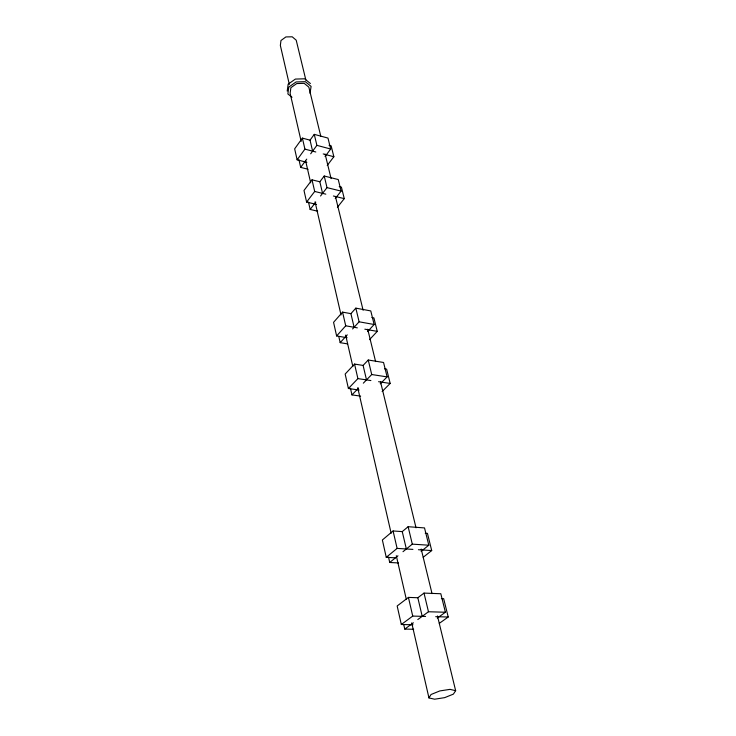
<?xml version="1.0" encoding="UTF-8"?>
<svg xmlns="http://www.w3.org/2000/svg" width="736" height="736" viewBox="0 0 736 736"><rect width="100%" height="100%" fill="white"/><g stroke="black" fill="none" stroke-linecap="round" stroke-linejoin="round"><path stroke-width="1.1" d="M287.215 91.098L288.153 84.189L295.384 79.074L304.64 78.807L310.399 83.536M310.022 93.279L311.098 86.406L305.339 81.687L296.065 81.954L288.816 87.078L287.868 93.969L292.026 97.262M428.95 697.921L431.048 694.499L439.824 690.929L450.064 689.356L455.648 690.699L453.376 694.131L444.691 697.636L434.626 699.2L428.95 697.921L411.718 622.895M312.625 151.147L310.04 140.162L302.386 138.11L294.658 148.838L297.123 159.832L306.894 162.334M310.04 140.162L314.263 134.357L327.98 138.083L330.685 149.031L325.064 156.52M297.123 159.832L304.925 149.123L302.386 138.11M308.025 169.243L300.674 167.385L306.746 159.132M310.666 153.806L316.894 145.351L314.263 134.357M322.57 193.366L319.838 181.774L312.018 179.832L303.996 190.468L306.599 202.06L316.581 204.424M327.235 165.462L333.859 156.731L331.145 145.829L329.029 145.259M319.838 181.774L324.226 176.014L338.247 179.547L341.108 191.102L335.266 198.518M306.599 202.06L314.695 191.461L312.018 179.832M317.667 211.195L310.15 209.447L315.781 202.152M320.537 196.006L327.005 187.625L324.226 176.014M337.392 207.285L344.273 198.628L341.412 187.128L339.241 186.594M367.577 331.605L374.146 324.502L370.778 310.923L355.838 308.136L350.906 313.656L342.562 312.128L333.564 322.331L336.619 335.947L347.107 337.741M336.619 335.947L345.718 325.809L342.562 312.128M347.622 343.905L340.179 342.663L347.263 334.852M352.599 328.974L359.104 321.798L355.838 308.136M369.536 339.646L377.255 331.375L373.897 317.869L371.873 317.501M380.264 383.824L387.118 376.887L383.548 362.471L368.248 360.014L363.096 365.424L354.55 364.072L345.166 374.044L348.404 388.507L359.14 390.052M348.404 388.507L357.908 378.608L370.898 380.558M350.465 388.268L351.955 394.901L358.552 388.102M363.326 383.18L371.717 374.532L387.118 376.887M382.131 391.524L390.19 383.447L386.63 369.122L384.56 368.791M421.112 551.356L428.803 545.21L424.525 527.924L408.13 526.709L402.252 531.613L393.079 530.96L382.37 539.985L386.253 557.318L395.444 557.842M386.253 557.318L397.109 548.403L412.924 549.387M388.525 557.106L389.73 562.479L397.955 555.8M402.988 551.706L412.298 544.143L428.803 545.21M423.218 557.262L431.71 550.556L427.45 533.407L425.242 533.25M437.313 618.056L445.4 612.242L440.818 593.74L424.01 593.096L417.827 597.742L408.425 597.402L397.164 605.967L401.322 624.505L412.988 624.763M401.322 624.505L412.73 616.087L425.583 616.428M403.779 624.763L404.754 629.087L413.393 622.776M417.8 619.556L428.472 611.754L445.4 612.242M439.3 623.364L448.224 617.016L443.67 598.681L441.398 598.598M404.754 629.087L413.678 629.262M435.712 616.685L448.224 617.016M389.73 562.479L398.443 562.948M418.416 549.728L431.71 550.556M351.955 394.901L360.658 396.124M378.58 381.708L390.19 383.447M345.718 325.809L357.337 327.86M364.835 329.185L377.255 331.375M359.104 321.798L374.146 324.502M314.695 191.461L325.818 194.157M333.39 195.997L344.273 198.628M327.005 187.625L341.108 191.102M304.925 149.123L315.799 151.984M323.205 153.934L333.859 156.731M316.894 145.351L330.685 149.031M320.786 136.234L308.844 87.142L304.198 83.343L296.737 83.564L290.895 87.685L290.122 93.242L301.171 141.386M325.128 154.082L331.09 178.627M335.432 196.475L363.115 310.27M367.724 329.231L375.599 361.588M380.484 381.671L416.033 527.822M421.185 549.019L432.041 593.639M437.469 615.949L455.648 690.699M305.9 80.206L296.212 40.204L292.22 36.8L285.89 36.929L280.968 40.517L280.352 45.439L289.331 84.419M368.248 360.014L371.717 374.532M408.13 526.709L412.298 544.143M424.01 593.096L428.472 611.754M350.906 313.656L354.117 327.29M363.096 365.424L366.51 379.896M402.252 531.613L406.346 548.982M417.827 597.742L422.206 616.336M354.55 364.072L357.908 378.608M393.079 530.96L397.109 548.403M408.425 597.402L412.73 616.087M305.541 160.43L310.684 182.822M315.054 201.857L341.026 314.953M345.653 335.11L352.848 366.464M357.733 387.743L391.156 533.315M396.299 555.708L406.327 599.38M298.945 159.721L300.674 167.385M308.494 202.096L310.15 209.447M338.772 336.407L340.179 342.663"/></g></svg>
